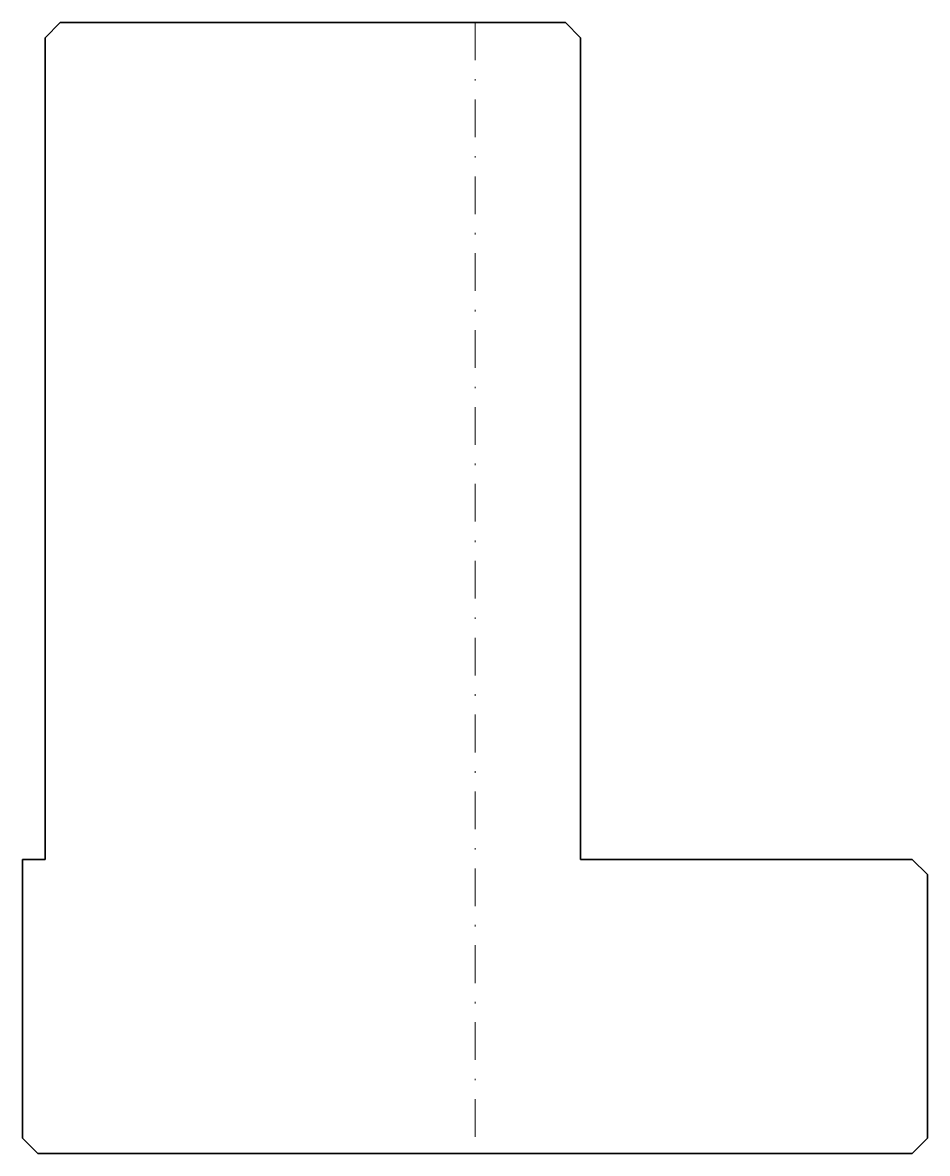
# Model space of a CAD drawing. Header units: millimetres. Extents: x -30 to 30, y 0 to 75.
import ezdxf

# ---------------------------------------------------------------- set-up
doc = ezdxf.new("R2010")
doc.units = ezdxf.units.MM
doc.header["$LTSCALE"] = 5
doc.linetypes.add('AUSGEZOGEN', pattern=[0])
doc.linetypes.add('DASHDOT', pattern=[1, 0.5, -0.25, 0, -0.25])
doc.layers.add('2', color=7, linetype='Continuous')

# ---------------------------------------------------------------- blocks, each defined once
blk = doc.blocks.new('20306_nNn00')
at = {"layer": '2', "color": 7, "linetype": 'AUSGEZOGEN', "lineweight": 35}
for p, q in [((-27.5, 75), (-28.5, 74)), ((6, 75), (-27.5, 75)), ((7, 74), (6, 75)), ((-28.5, 74), (-28.5, 19.5)), ((7, 19.5), (7, 74)), ((-28.5, 19.5), (-30, 19.5)), ((-30, 19.5), (-30, 1)), ((29, 19.5), (7, 19.5)), ((30, 18.5), (29, 19.5)), ((30, 1), (30, 18.5)), ((-30, 1), (-29, 0)), ((29, 0), (30, 1)), ((-29, 0), (29, 0))]:
    blk.add_line(p, q, dxfattribs=at)

msp = doc.modelspace()

# ---------------------------------------------------------------- linework, layer by layer
at = {"layer": '2', "color": 7, "linetype": 'DASHDOT', "lineweight": 18}
msp.add_line((0, 75), (0, 0), dxfattribs=at)

# ---------------------------------------------------------------- block references
msp.add_blockref('20306_nNn00', (0, 0))

doc.saveas('drawing.dxf')
